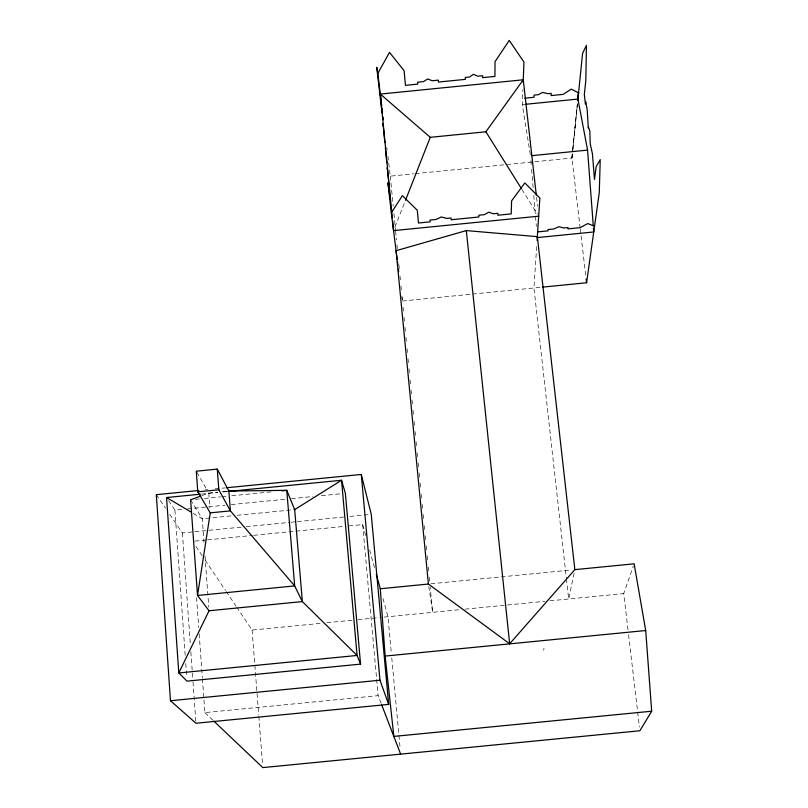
<?xml version="1.0" encoding="UTF-8"?>
<svg xmlns="http://www.w3.org/2000/svg" width="808" height="808" viewBox="0 0 808 808"><rect width="100%" height="100%" fill="white"/><g stroke="black" fill="none" stroke-linecap="round" stroke-linejoin="round"><path stroke-width="0.61" stroke-dasharray="4.04 3.03" d="M530.29 154.581L522.301 104.626L522.877 89.658M536.674 246.662L533.947 287.981L566.438 578.922M415.352 173.649L571.933 158.045L572.448 153.035M572.569 151.773L577.417 104.121M571.933 158.045L572.69 150.642M572.811 149.409L577.427 103.737M572.276 153.954L571.892 157.701L580.124 227.735M572.791 148.945L577.407 103.889M543.683 650.238L544.006 648.309M574.084 573.306L568.68 598.991L566.58 580.174M627.988 629.745L623.736 593.577L633.31 566.196M394.93 227.119L405.02 201.465M201.97 495.587L208.787 493.042L217.574 492.173M522.301 104.626L524.766 104.373M387.86 156.096L390.294 176.144L414.1 173.771M402.424 301.031L471.316 294.193M472.569 294.072L541.471 287.234M205.05 489.87L207.555 489.628M215.049 488.891L225.048 487.901M222.604 491.678L227.624 491.183M201.556 494.072L217.806 492.476M222.806 491.981L227.806 491.486M195.607 499.334L199.354 498.96M204.343 498.465L220.584 496.87M221.826 496.748L226.826 496.253M231.825 495.759L271.791 491.82M168.65 500.677L174.932 510.131L182.457 509.394M187.466 508.899L225.058 505.192M231.33 504.566L285.214 499.253M291.476 498.637L312.787 496.536M321.554 495.668L341.602 493.698M230.997 515.898L202.283 518.726L192.536 512.939M237.249 515.282L294.678 509.616M169.7 514.332L182.396 532.937L193.647 531.826M194.9 531.704L241.178 527.149M246.177 526.654L289.951 522.342M291.203 522.221L296.213 521.726M297.455 521.604L343.733 517.039M349.985 516.423L370.003 514.454M195.011 541.097L206.262 539.986M207.515 539.865L252.55 535.431M253.803 535.31L343.885 526.432M348.884 525.937L362.651 524.584L365.64 535.482M430.906 583.79L571.094 570.014M236.683 607.111L252.106 630.068L321.907 623.221M326.886 622.726L353.066 620.16M358.055 619.665L379.235 617.585M384.224 617.1L460.116 609.646M465.105 609.161L506.283 605.111M507.535 604.99L544.966 601.314M549.955 600.829L623.736 593.577M202.434 678.861L204.879 712.606L378.134 695.648L381.275 703.798M204.879 712.606L213.029 720.342M156.308 494.678L165.478 508.121M196.011 546.562L202.323 555.955M205.121 560.136L225.462 590.406M226.159 591.446L235.976 606.061M521.978 189.476L537.35 214.049M190.607 499.819L202.283 518.726L204.02 542.36M196.91 472.286L206.909 489.769M369.63 550.016L374.629 568.175M382.952 598.496L387.961 616.736L391.304 652.955M428.775 586.497L432.654 612.343L430.22 587.234M401.96 297.344L402.273 299.798M386.79 147.319L387.103 149.833M628.574 634.735L637.522 710.798M637.663 712.05L639.421 727.008M580.275 228.987L585.851 276.508M536.562 197.415L537.552 206.171M390.294 176.144L393.203 206.121M393.94 213.615L395.516 229.846M395.637 231.098L396.486 239.835M396.97 244.834L397.334 248.581M398.91 264.812L399.273 268.559M400 276.053L400.364 279.8M400.97 286.042L401.334 289.789M401.94 296.031L402.303 299.778M403.03 307.303L403.404 311.07M404.01 317.352L404.374 321.119M404.99 327.392L405.353 331.159M405.959 337.431L406.323 341.198M407.06 348.733L407.424 352.5M408.03 358.772L408.394 362.539M409.01 368.812L409.373 372.579M410.1 380.114L410.474 383.881M411.08 390.153L411.444 393.92M412.06 400.202L412.423 403.96M413.029 410.242L413.514 415.261M414.13 421.534L414.494 425.301M415.1 431.583L415.474 435.35M416.08 441.623L416.564 446.642M417.18 452.924L417.544 456.692M418.15 462.964L418.514 466.731M419.13 473.003L419.615 478.023M420.099 483.053L420.584 488.072M421.2 494.344L421.564 498.112M422.17 504.384L422.544 508.151M423.15 514.433L423.634 519.453M424.25 525.725L424.614 529.492M425.22 535.775L425.584 539.532M426.2 545.814L426.685 550.834M427.169 555.854L427.664 560.873M428.27 567.155L428.634 570.923M429.24 577.195L429.735 582.215M391.769 657.954L398.809 734.149M398.92 735.391L400.071 747.885M362.651 524.584L376.558 678.165M376.669 679.407L378.134 695.648M530.896 160.752L531.21 164.468M531.624 169.428L533.159 188.012M533.775 195.445L536.35 226.422M252.106 630.068L258.732 715.09M258.823 716.342L262.62 765.095M208.787 493.042L209.888 507.909M205.02 556.035L208.767 607.03M196.566 597.597L198.738 627.604M199.182 633.856L202.343 677.609M182.396 532.937L190.334 644.37M190.86 651.884L192.294 671.913M192.385 673.165L192.92 680.679M193.001 681.932L195.95 723.251M174.932 510.131L185.234 655.985M185.769 663.53L186.739 677.356"/><path stroke-width="1.21" d="M523.17 82.275L523.948 62.075L509.242 40.4L495.041 61.66L494.93 76.407L482.608 77.639L482.598 75.75L477.791 76.225L473.417 74.306L469.61 77.013L465.277 77.447L465.327 79.366L438.461 82.052L438.35 80.143L432.27 80.749L427.664 78.952L423.544 81.618L417.615 82.214L417.766 84.123L405.454 85.355L404.111 70.751L389.527 52.379L377.811 73.387L381.77 105.969M537.088 240.41L539.885 198.061L524.836 182.962L511.605 200.869L511.212 213.898L497.9 215.221L497.92 213.322L493.365 213.777L488.719 212.191L484.426 214.665L478.892 215.211L478.912 216.988L451.147 219.756L451.066 217.988L446.673 218.423L441.309 216.968L436.037 219.483L430.018 220.079L430.159 221.836L418.473 222.998L417.302 210.262L402.364 195.667L391.314 212.847L397.162 259.287M577.801 100.364L582.578 53.419L586.457 45.339L585.82 80.588L584.315 94.506L585.457 104.03L585.699 101.788L587.163 109.393L588.325 128.068L588.446 127.088L589.85 131.007L590.214 143.763L592.436 153.813L594.476 179.396L596.163 166.69L600.233 159.6L599.273 192.668L586.588 282.76L542.724 287.113M577.801 100.03L578.558 92.627L577.791 100.131M228.876 491.062L286.769 490.335L294.678 509.616L302.354 601.586L294.678 585.911L230.391 510.868L228.876 491.062L217.281 469.115L196.283 471.195L197.798 491.84L210.262 512.858L197.526 595.466L209.04 610.757L302.354 601.586L357.086 655.46L360.57 664.115L187.012 681.134L178.8 672.953L166.559 497.526L200.303 494.193M405.485 200.303L430.26 137.33L485.881 131.785L523.261 79.79L380.326 94.071L392.334 218.089M209.04 610.757L178.8 672.953L357.086 655.46L341.542 480.265L227.806 491.486M376.286 574.236L380.285 588.759L428.402 584.033L509.656 643.774L574.852 569.64L634.139 563.812L645.703 630.523L651.692 711.212L639.865 730.755L262.812 767.6L213.928 721.201M294.678 509.616L341.542 480.265L345.37 493.324L360.57 664.115M200.828 496.011L190.607 499.819L197.526 595.466L294.678 585.911L286.769 490.335L281.78 490.83M574.852 569.64L537.34 236.653L466.307 230.603L396.082 250.692L428.402 584.033M524.836 98.202L534.048 97.283L534.159 95.092L538.37 94.677L542.592 92.395L548.097 93.708L551.218 93.395L551.056 95.586L563.196 94.374L571.256 89.133L578.568 92.839M526.008 104.252L577.932 99.071L587.567 150.106L593.274 225.765M531.735 155.671L587.567 150.106M538.683 216.191L393.557 230.623L392.577 220.604M537.653 231.896L547.925 230.876L548.026 229.563L553.571 229.007L558.853 226.694L563.782 227.987L568.064 227.563L567.923 228.886L580.094 227.674L587.77 223.564L594.547 226.24M537.27 237.582L593.739 231.967L593.466 228.24M198.808 490.486L156.308 494.678L170.478 700.738L195.95 723.251L388.658 704.384L371.256 514.332L361.277 474.458L226.301 487.779M197.798 491.84L218.837 489.769L230.391 510.868L210.262 512.858M651.692 711.212L393.839 736.421L385.133 656.076L645.703 630.523M170.478 700.738L379.972 680.215L388.658 704.384M166.559 497.526L191.456 512.302M380.326 94.071L430.26 137.33M485.881 131.785L521.301 188.405M381.729 704.96L400.647 754.127M377.811 73.387L376.74 67.256L382.002 112.878M397.475 261.741L397.94 265.428M398.405 269.104L398.708 271.569M389.193 187.163L387.264 167.721L387.497 169.64M390.345 199.01L387.931 182.79L391.314 212.847M383.214 125.442L382.992 123.584L384.871 142.551M386.83 162.751L385.416 148.187M382.073 108.474L382.527 112.231M383.144 117.251L383.446 119.756M586.154 279.002L586.588 282.76M523.261 79.79L536.28 194.91M466.307 230.603L509.656 643.774M361.277 474.458L379.972 680.215M217.281 469.115L218.837 489.769M380.285 588.759L385.133 656.076"/></g></svg>
